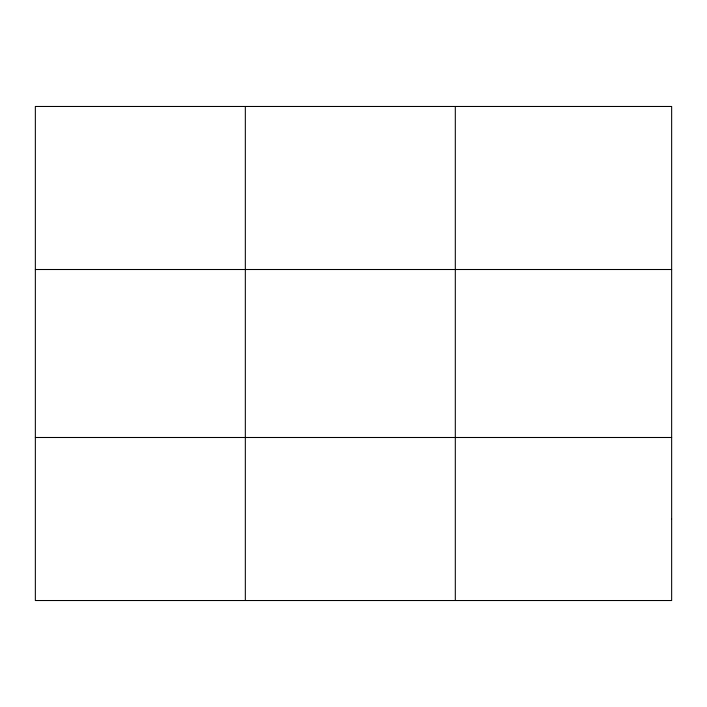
<?xml version="1.0" encoding="UTF-8"?>
<svg xmlns="http://www.w3.org/2000/svg" width="707" height="707" viewBox="0 0 707 707"><rect width="100%" height="100%" fill="white"/><g stroke="black" fill="none" stroke-linecap="round" stroke-linejoin="round"><path stroke-width="1.06" d="M245.329 600.526L245.329 106.474M455.308 600.526L455.308 106.474M35.35 269.508L671.65 269.508M35.35 437.492L671.65 437.492M671.65 519.009L671.65 600.526L35.35 600.526L35.35 106.474L671.65 106.474L671.65 519.009"/></g></svg>
